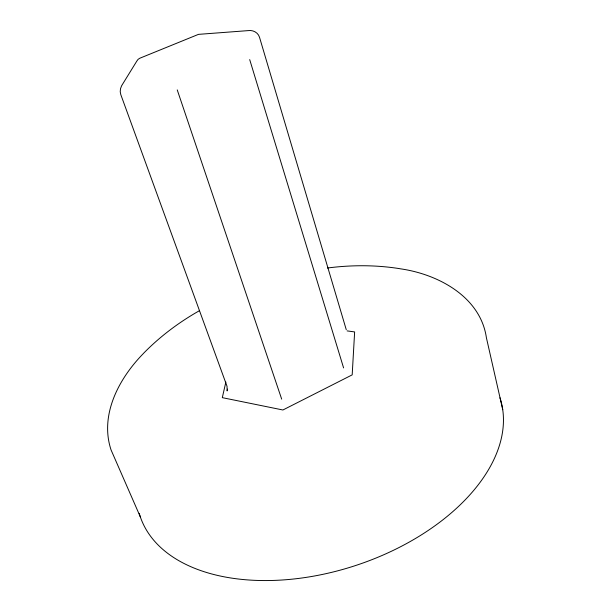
<?xml version="1.0" encoding="UTF-8"?>
<svg xmlns="http://www.w3.org/2000/svg" width="611" height="611" viewBox="0 0 611 611"><rect width="100%" height="100%" fill="white"/><g stroke="black" fill="none" stroke-linecap="round" stroke-linejoin="round"><path stroke-width="0.92" d="M227.521 389.062L227.109 390.925L227.025 386.289L120.802 94.629L120.222 91.749L120.497 88.725L121.612 85.761L136.841 61.054L138.094 59.343L139.858 58.213L198.491 34.361L248.188 30.619C252.939 29.84 258.109 32.498 259.507 37.263L346.261 329.688M225.856 382.058L222.305 397.654L282.916 409.989L352.188 374.864L354.64 331.933L347.117 330.887M199.339 310.747C179.092 322.211 160.273 336.271 143.967 352.891L143.012 353.914C118.946 378.553 99.44 414.938 111.065 449.948L140.324 516.875M327.458 268.008C351.18 264.93 375.353 264.869 399.006 268.557L400.373 268.809C437.904 274.133 480.437 296.618 486.409 337.761L502.738 409.698M343.596 367.921L249.7 59.603M177.236 89.893L281.686 399.136M499.966 397.784A189.425 114.31 -18.2 0 1 353.41 566.237A189.425 114.31 -18.2 0 1 139.216 513.324"/></g></svg>
